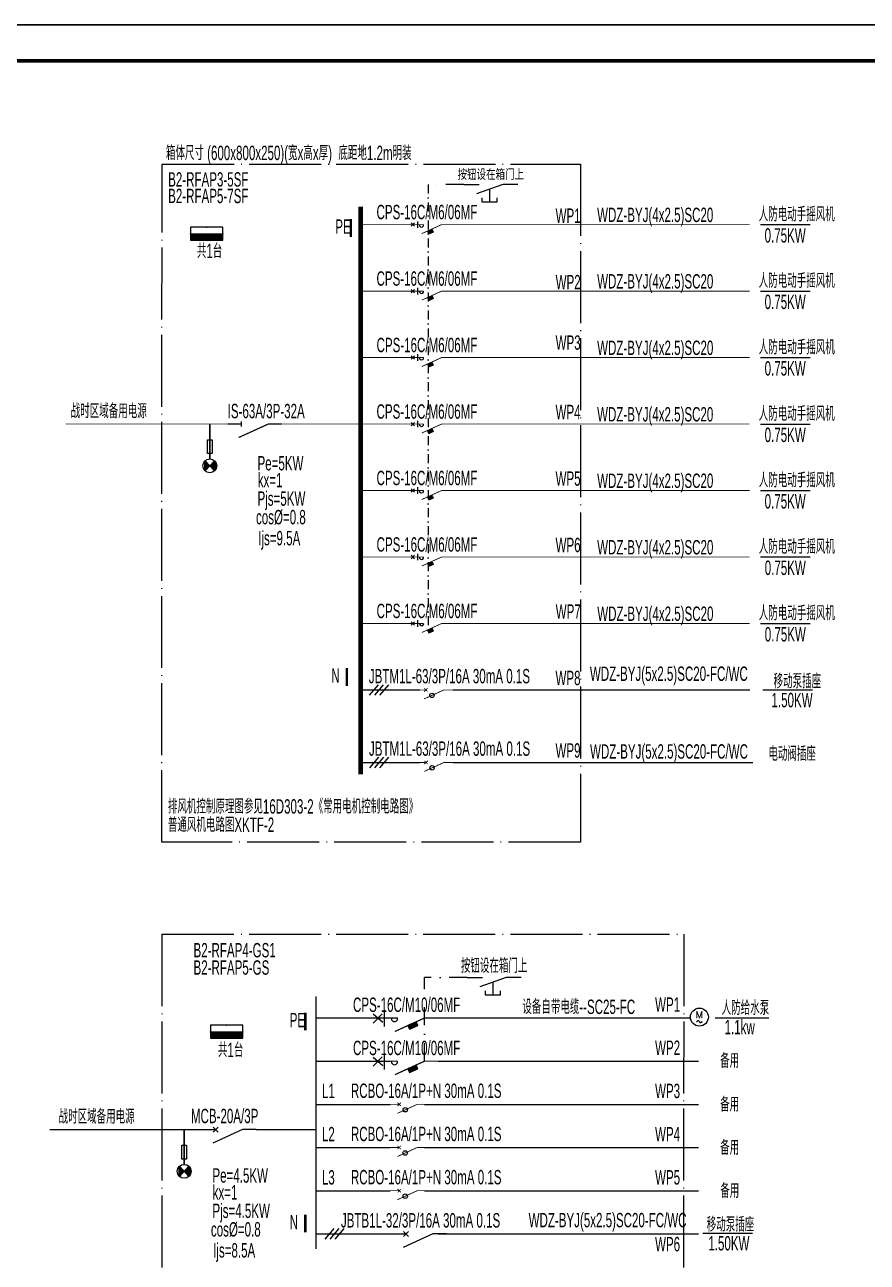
# Model space of a CAD drawing. Extents: x 776418 to 2076422, y -1170708 to 498544.
# Drawn here: x 936368 to 959771, y -917755 to -883372 of the extents above; entities that cross this region are included whole.
import ezdxf
from ezdxf.enums import TextEntityAlignment as Align

# ---------------------------------------------------------------- set-up
doc = ezdxf.new("R2010")
doc.units = 0
doc.header["$LTSCALE"] = 1000
doc.header["$MEASUREMENT"] = 0
for name, pattern in [('DASHDOT', [1, 0.5, -0.25, 0, -0.25]), ('DASHDOT2', [0.5, 0.25, -0.125, 0, -0.125]), ('DOTE', [2.42, 2, -0.2, 0.02, -0.2])]:
    doc.linetypes.add(name, pattern=pattern)
doc.layers.get('0').update_dxf_attribs({"linetype": 'CONTINUOUS'})
for name, color, linetype in [('D-TEXT', 7, 'CONTINUOUS'), ('DIM-动力', 3, 'CONTINUOUS'), ('DIM-照明', 3, 'CONTINUOUS'), ('ELEMENT', 3, 'CONTINUOUS'), ('EQUIP-动力', 3, 'CONTINUOUS'), ('EQUIP-箱柜', 3, 'CONTINUOUS'), ('TEL_TEXT', 3, 'CONTINUOUS'), ('TEL_TITLE', 7, 'CONTINUOUS'), ('WIRE', 4, 'CONTINUOUS'), ('WIRE-动力', 2, 'CONTINUOUS'), ('WIRE-母线', 6, 'CONTINUOUS'), ('WIRE-照明', 1, 'CONTINUOUS'), ('WIRE-系统', 4, 'CONTINUOUS'), ('WIRE-通讯', 4, 'CONTINUOUS')]:
    doc.layers.add(name, color=color, linetype=linetype)
doc.layers.add('层1', color=7, linetype='CONTINUOUS', lineweight=0)
doc.styles.add('_JD', font='ros.shx', dxfattribs={"width": 0.8, "bigfont": 'JD.shx'})
doc.styles.add('_TCH_LABEL', font='COMPLEX', dxfattribs={"bigfont": 'GBCBIG'})
doc.styles.add('_TEL_DIM', font='SIMPLEX', dxfattribs={"width": 0.7, "height": 3.5, "bigfont": 'HZTXT'})
doc.styles.get("Standard").update_dxf_attribs({"font": 'gbenor.shx', "bigfont": 'gbcbig.shx'})

# ---------------------------------------------------------------- blocks, each defined once
blk = doc.blocks.new('$element$00000577')
at = {"const_width": 0.0233}
for points in [[(0, 0), (0, -0.25)], [(-0.25, -0.2), (0, -0.75), (0, -1)]]:
    blk.add_lwpolyline(points, dxfattribs=at)
blk.add_arc((-0.008, -0.192), 0.0589, 81.8699, 278.1301)
at = {"flags": 9}
blk.add_attdef('S', (0, 0), '', height=0.00000667, dxfattribs=at)
blk = doc.blocks.new('$equip$00001811')
blk.add_circle((0, 0), 0.5)
for centre, radius, start, end in [((-0.073, -0.273), 0.0768, 17.22719, 184.21643), ((0.073, -0.227), 0.0769, 197.25914, 5.11794)]:
    blk.add_arc(centre, radius, start, end)
at = {"color": 7, "style": '_TEL_DIM'}
blk.add_attdef('$TEXT$', text='', height=0.4, dxfattribs=at).set_placement((0.001, 0.137), align=Align.MIDDLE_CENTER)
at = {"color": 7, "style": '_TEL_DIM', "flags": 1}
blk.add_attdef('A', text='', height=0.00002, dxfattribs=at).set_placement((0, 0), align=Align.MIDDLE_CENTER)
blk = doc.blocks.new('$element$00000544')
for points in [[(0, 0), (0, -0.283)], [(-0.25, -0.333), (-0.324, -0.333), (-0.324, -0.617), (-0.25, -0.617)], [(0, -1), (0, -0.721), (-0.176, -0.235)], [(-0.324, -0.478), (-0.087, -0.478)]]:
    blk.add_lwpolyline(points)
at = {"flags": 9}
blk.add_attdef('S', (0, 0), '', height=0.00000667, dxfattribs=at)
blk = doc.blocks.new('*X12')
at = {"color": 0}
for p, q in [((-250, 33), (-183, 100)), ((-250, 68), (-218, 100)), ((-247, 0), (-147, 100)), ((-212, 0), (-112, 100)), ((-177, 0), (-77, 100)), ((-141, 0), (-41, 100)), ((-106, 0), (-6, 100)), ((-71, 0), (29, 100)), ((-35, 0), (65, 100)), ((0, 0), (100, 100)), ((35, 0), (135, 100)), ((71, 0), (171, 100)), ((106, 0), (206, 100)), ((141, 0), (241, 100)), ((177, 0), (250, 73)), ((212, 0), (250, 38)), ((247, 0), (250, 3))]:
    blk.add_line(p, q, dxfattribs=at)
blk = doc.blocks.new('$equip$00001414')
for p, q in [((0.75, 0.6), (-0.75, 0.6)), ((-0.75, 0.6), (-0.75, 0)), ((0.75, 0), (0.75, 0.6)), ((-0.75, 0.3), (0.75, 0.3)), ((-0.75, 0), (0.75, 0))]:
    blk.add_line(p, q)
at = {"const_width": 0.3}
blk.add_lwpolyline([(-0.75, 0.15), (0.75, 0.15)], dxfattribs=at)
for p in [(0, 0.6), (-0.75, 0.3), (0, 0), (0.75, 0.3)]:
    blk.add_point(p)
at = {"xscale": 0.00300000000061118, "yscale": 0.00300000000061118, "zscale": 0.00300000000061118}
blk.add_blockref('*X12', (0, 0), dxfattribs=at)
at = {"style": '_TCH_LABEL', "flags": 9}
blk.add_attdef('A', (0, 0), '', height=0.00002, dxfattribs=at)
blk = doc.blocks.new('$element$00000576')
for points in [[(0, 0), (0, -0.25)], [(0, -1), (0, -0.75), (-0.25, -0.2)], [(-0.047, -0.297), (0.047, -0.203)], [(-0.047, -0.203), (0.047, -0.297)]]:
    blk.add_lwpolyline(points)
at = {"flags": 9}
blk.add_attdef('S', (0, 0), '', height=0.00000667, dxfattribs=at)
blk = doc.blocks.new('$element$00000525')
at = {"const_width": 0.0233}
for points in [[(0, 0), (0, -0.25)], [(-0.25, -0.2), (0, -0.75), (0, -1)], [(-0.047, -0.203), (0.047, -0.297)], [(0.047, -0.203), (-0.047, -0.297)]]:
    blk.add_lwpolyline(points, dxfattribs=at)
blk.add_circle((-0.151, -0.417), 0.0615)
at = {"flags": 9}
blk.add_attdef('S', (0, 0), '', height=0.00000667, dxfattribs=at)
blk = doc.blocks.new('$element$00000578')
at = {"const_width": 0.0233}
for points in [[(0, 0), (0, -0.25)], [(0, -1), (0, -0.75), (-0.25, -0.2)], [(-0.05, -0.25), (0.05, -0.25)]]:
    blk.add_lwpolyline(points, dxfattribs=at)
at = {"flags": 9}
blk.add_attdef('S', (0, 0), '', height=0.00000667, dxfattribs=at)
blk = doc.blocks.new('$element$00000596')
at = {"const_width": 0.0233}
for points in [[(0, 0), (0, -0.25)], [(-0.25, -0.2), (0, -0.75), (0, -1)]]:
    blk.add_lwpolyline(points, dxfattribs=at)
blk.add_arc((-0.008, -0.192), 0.0589, 81.8699, 278.1301)
at = {"flags": 9}
blk.add_attdef('S', (0, 0), '', height=0.00000667, dxfattribs=at)
blk = doc.blocks.new('KBO')
at = {"lineweight": 30}
for p, q in [((-1003, -47), (-1097, 47)), ((-1097, -47), (-1003, 47))]:
    blk.add_line(p, q, dxfattribs=at)
at = {"color": 2, "lineweight": 25}
blk.add_line((-921, 91), (-921, -91), dxfattribs=at)
at = {"color": 2}
for p, q in [((-644, -187), (-514, -129)), ((-641, -193), (-511, -135)), ((-638, -199), (-509, -141)), ((-636, -205), (-506, -147)), ((-633, -211), (-503, -153)), ((-630, -217), (-501, -159)), ((-628, -222), (-498, -165)), ((-625, -228), (-495, -171)), ((-623, -234), (-493, -177)), ((-620, -240), (-490, -182)), ((-617, -246), (-487, -188)), ((-615, -252), (-485, -194)), ((-612, -258), (-482, -200)), ((-609, -264), (-480, -206))]:
    blk.add_line(p, q, dxfattribs=at)
blk.add_lwpolyline([(-645, -183), (-515, -125), (-478, -210), (-608, -268)], close=True)
at = {"layer": 'ELEMENT', "xscale": 999.9899999999907, "yscale": 999.9899999999907, "zscale": 999.9899999999907, "rotation": 90}
blk.add_blockref('$element$00000596', (-1000, 0), dxfattribs=at)
blk = doc.blocks.new('A$C00115E70')
at = {"layer": 'WIRE-通讯', "ltscale": 0.001}
blk.add_lwpolyline([(-84100, 59400), (0, 59400), (0, 0), (-84100, 0)], close=True, dxfattribs=at)

msp = doc.modelspace()

# ---------------------------------------------------------------- hatches: boundary and pattern name
h = msp.add_hatch()
h.set_pattern_fill('ANSI31', color=256, scale=10, style=0)
h.set_pattern_definition([(45, (746266.6066, -941760.0018), (-0.707106781, 0.707106781), [])])
h.paths.add_polyline_path([(947284, -911180), (947237, -911077), (947010, -911180), (947057, -911283)])
h = msp.add_hatch()
h.set_pattern_fill('ANSI31', color=256, scale=10, style=0)
h.set_pattern_definition([(45, (746266.6066, -942959.9989), (-0.707106781, 0.707106781), [])])
h.paths.add_polyline_path([(947284, -912380), (947237, -912277), (947010, -912380), (947057, -912483)])

# ---------------------------------------------------------------- linework, layer by layer
at = {"linetype": 'DOTE'}
for p, q in [((940180, -906084), (940181, -887241)), ((940181, -887241), (951806, -887241)), ((951806, -887241), (951806, -906084)), ((951806, -906084), (940180, -906084)), ((940180, -908644), (940179, -918676)), ((940180, -908644), (954672, -908644)), ((954672, -908644), (954671, -918676))]:
    msp.add_line(p, q, dxfattribs=at)
at = {"linetype": 'DASHDOT'}
for p, q in [((948568, -887806), (947578, -887806, 0)), ((947476, -912168), (947476, -909840, 0)), ((948661, -909840, 0), (947476, -909840, 0))]:
    msp.add_line(p, q, dxfattribs=at)
for p, q in [((946292, -910850), (946051, -911108)), ((946051, -910854), (946316, -911087)), ((946292, -912050), (946051, -912308)), ((946051, -912054), (946316, -912287))]:
    msp.add_line(p, q)
at = {"linetype": 'Continuous', "const_width": 72.9}
for points in [[(945426, -888770), (945426, -889267)], [(945315, -901246), (945315, -901743)], [(944160, -910817), (944160, -911314)], [(944159, -916429), (944159, -916926)]]:
    msp.add_lwpolyline(points, dxfattribs=at)
for points in [[(947057, -911283), (947284, -911180), (947237, -911077), (947010, -911180)], [(947057, -912483), (947284, -912380), (947237, -912277), (947010, -912380)]]:
    msp.add_lwpolyline(points, close=True)
at = {"layer": 'D-TEXT'}
for p, q in [((956803, -888925), (958181, -888925)), ((956803, -890772), (958182, -890772)), ((956804, -892619), (958182, -892619)), ((956803, -894466), (958182, -894466)), ((956804, -896313), (958182, -896313)), ((956805, -898160), (958183, -898160)), ((956806, -900007), (958185, -900007)), ((955546, -910968), (957037, -910968))]:
    msp.add_line(p, q, dxfattribs=at)
at = {"layer": 'DIM-动力', "ltscale": 0.001}
msp.add_lwpolyline([(908843, -942772), (992943, -942772), (992943, -883372), (908843, -883372)], close=True, dxfattribs=at)
at = {"layer": 'TEL_TEXT'}
for p, q in [((956867, -901854), (958246, -901854)), ((955204, -916945), (956582, -916945))]:
    msp.add_line(p, q, dxfattribs=at)
at = {"layer": 'TEL_TITLE'}
msp.add_lwpolyline([(908843, -942772), (992943, -942772), (992943, -883372), (908843, -883372)], close=True, dxfattribs=at)
at = {"layer": 'TEL_TITLE', "const_width": 100}
msp.add_lwpolyline([(911343, -941772), (991943, -941772), (991943, -884372), (911343, -884372)], close=True, dxfattribs=at)
at = {"layer": 'WIRE', "linetype": 'Continuous'}
for p, q in [((945695, -901854), (947342, -901854)), ((948261, -901854), (956506, -901854)), ((945700, -903868), (947346, -903868)), ((948266, -903868), (956596, -903868))]:
    msp.add_line(p, q, dxfattribs=at)
at = {"layer": 'WIRE-动力'}
for p, q in [((946188, -901708), (945940, -902001)), ((946328, -901708), (946080, -902001)), ((946468, -901708), (946220, -902001)), ((946193, -903722), (945945, -904015)), ((946333, -903722), (946085, -904015)), ((946473, -903722), (946225, -904015)), ((944950, -916822), (944702, -917115)), ((945090, -916822), (944842, -917115)), ((945230, -916822), (944982, -917115))]:
    msp.add_line(p, q, dxfattribs=at)
at = {"layer": 'WIRE-母线', "const_width": 133}
msp.add_lwpolyline([(945697, -888425), (945697, -904200)], dxfattribs=at)
at = {"layer": 'WIRE-照明', "linetype": 'Continuous'}
for p, q in [((946351, -910743), (946351, -911203)), ((944458, -910968), (946520, -910968)), ((944458, -912168), (946520, -912168)), ((946351, -911943), (946351, -912403)), ((944457, -913368), (946520, -913368)), ((944456, -914568), (946519, -914568)), ((944457, -915768), (946520, -915768))]:
    msp.add_line(p, q, dxfattribs=at)
at = {"layer": 'WIRE-照明'}
for p, q in [((947851, -910968), (954848, -910968)), ((947851, -912168), (955080, -912168)), ((947476, -913368), (955080, -913368)), ((937066, -914068), (941484, -914068)), ((942796, -914068), (944457, -914068)), ((947475, -914568), (955080, -914568)), ((947476, -915768), (955080, -915768)), ((944457, -916968), (946582, -916968)), ((947850, -916968), (955080, -916968))]:
    msp.add_line(p, q, dxfattribs=at)
at = {"layer": 'WIRE-照明', "const_width": 36}
msp.add_lwpolyline([(944457, -910363), (944457, -917389)], dxfattribs=at)
at = {"layer": 'WIRE-系统', "const_width": 23.3}
for points in [[(945696, -888925), (947197, -888925)], [(948197, -888925), (951806, -888925)], [(951806, -888925), (956503, -888925)], [(945697, -890772), (947198, -890772)], [(948198, -890772), (951807, -890772)], [(951807, -890772), (956503, -890772)], [(945698, -892619), (947198, -892619)], [(948198, -892619), (951807, -892619)], [(951807, -892619), (956504, -892619)], [(937504, -894466), (940271, -894466)], [(940181, -894466), (942009, -894466)], [(943509, -894466), (945697, -894466)], [(945697, -894466), (947198, -894466)], [(948197, -894466), (951807, -894466)], [(951807, -894466), (956503, -894466)], [(945698, -896313), (947198, -896313)], [(948198, -896313), (951807, -896313)], [(951807, -896313), (956504, -896313)], [(945699, -898160), (947199, -898160)], [(948199, -898160), (951809, -898160)], [(951809, -898160), (956505, -898160)], [(945700, -900007), (947201, -900007)], [(948201, -900007), (951810, -900007)], [(951810, -900007), (956506, -900007)], [(945696, -901854), (947197, -901854)], [(948197, -901854), (951806, -901854)], [(951810, -901854), (956506, -901854)]]:
    msp.add_lwpolyline(points, dxfattribs=at)
at = {"layer": '层1', "color": 4, "linetype": 'DASHDOT2', "lineweight": -3}
msp.add_line((947578, -887806, 0), (947572, -900179, 0), dxfattribs=at)
at = {"layer": '层1', "color": 4, "linetype": 'Continuous', "lineweight": 30}
for p, q in [((941507, -894472), (941507, -895434)), ((940795, -914074), (940795, -915037))]:
    msp.add_line(p, q, dxfattribs=at)
at = {"layer": '层1', "color": 7, "linetype": 'Continuous', "lineweight": -3}
for p, q in [((941358, -895505), (941358, -895748)), ((941378, -895484), (941378, -895769)), ((941398, -895506), (941398, -895747)), ((941418, -895528), (941418, -895725)), ((941438, -895550), (941438, -895703)), ((941458, -895572), (941458, -895681)), ((941478, -895594), (941478, -895658)), ((941498, -895617), (941498, -895636)), ((941516, -895617), (941516, -895636)), ((941536, -895594), (941536, -895658)), ((941556, -895572), (941556, -895681)), ((941576, -895550), (941576, -895703)), ((941596, -895528), (941596, -895725)), ((941616, -895506), (941616, -895747)), ((941636, -895484), (941636, -895769)), ((941656, -895505), (941656, -895748)), ((941676, -895535), (941676, -895718)), ((941696, -895593), (941696, -895660)), ((940646, -915108), (940646, -915350)), ((940666, -915087), (940666, -915371)), ((940686, -915109), (940686, -915349)), ((940706, -915131), (940706, -915327)), ((940726, -915153), (940726, -915305)), ((940746, -915175), (940746, -915283)), ((940766, -915197), (940766, -915261)), ((940786, -915219), (940786, -915239)), ((940804, -915219), (940804, -915239)), ((940824, -915197), (940824, -915261)), ((940844, -915175), (940844, -915283)), ((940864, -915153), (940864, -915305)), ((940884, -915131), (940884, -915327)), ((940904, -915109), (940904, -915349)), ((940924, -915087), (940924, -915371)), ((940944, -915108), (940944, -915350)), ((940964, -915138), (940964, -915320)), ((940984, -915195), (940984, -915263))]:
    msp.add_line(p, q, dxfattribs=at)
at = {"layer": '层1', "color": 4, "linetype": 'Continuous', "lineweight": -3}
for p, q in [((941636, -895769), (941378, -895484)), ((941378, -895769), (941636, -895484)), ((940924, -915371), (940666, -915087)), ((940666, -915371), (940924, -915087))]:
    msp.add_line(p, q, dxfattribs=at)
for points in [[(941442, -894901), (941571, -894901), (941571, -895285), (941442, -895285)], [(940729, -914503), (940859, -914503), (940859, -914888), (940729, -914888)]]:
    msp.add_lwpolyline(points, close=True, dxfattribs=at)
for centre in [(941508, -895626), (940796, -915229)]:
    msp.add_circle(centre, 192, dxfattribs=at)

# ---------------------------------------------------------------- block references
at = {"layer": 'ELEMENT'}
for name, p, xscale, yscale, zscale, rotation in [('$element$00000578', (942009, -894466), 1500, 1500, 1500, 89.99998106746375), ('$element$00000525', (947261, -901854), 1000, 1000, 1000, 89.99998106746375), ('$element$00000525', (947266, -903868), 1000, 1000, 1000, 89.99998106746375), ('$element$00000577', (946351, -910968), 1500, 1500, 1500, 90), ('$element$00000577', (946351, -912168), 1500, 1500, 1500, 90), ('$element$00000525', (946520, -913368), 1000, 1000, 1000, 90), ('$element$00000576', (941296, -914068), 1500, 1500, 1500, 90), ('$element$00000525', (946519, -914568), 1000, 1000, 1000, 90), ('$element$00000525', (946520, -915768), 1000, 1000, 1000, 90), ('$element$00000576', (946582, -916968), 1500, 1500, 1500, 90)]:
    msp.add_blockref(name, p, dxfattribs=dict(at, xscale=xscale, yscale=yscale, zscale=zscale, rotation=rotation))
at = {"layer": 'EQUIP-动力', "xscale": 500, "yscale": 500, "zscale": 500}
msp.add_blockref('$equip$00001811', (955108, -910945), dxfattribs=at).add_auto_attribs({'$TEXT$': 'M'})
at = {"layer": 'EQUIP-箱柜', "xscale": 600, "yscale": 600, "zscale": 600, "rotation": 359.9999810674638}
msp.add_blockref('$equip$00001414', (941420, -889360), dxfattribs=at)
at = {"layer": 'EQUIP-箱柜', "ltscale": 0.001, "xscale": 600, "yscale": 600, "zscale": 600}
msp.add_blockref('$equip$00001414', (941976, -911532), dxfattribs=at)
at = {"layer": 'WIRE-系统', "xscale": 1500, "yscale": 1500, "zscale": 1500}
for p, rotation in [((948568, -887806), 89.99998106746375), ((948661, -909840, 0), 90)]:
    msp.add_blockref('$element$00000544', p, dxfattribs=dict(at, rotation=rotation))
at = {"layer": 'WIRE-通讯', "ltscale": 0.001}
msp.add_blockref('A$C00115E70', (992943, -942772), dxfattribs=at)
at = {"layer": '层1', "color": 4, "lineweight": -3}
for p in [(948197, -888925), (948198, -890772), (948198, -892619), (948197, -894466), (948198, -896313), (948199, -898160), (948201, -900007)]:
    msp.add_blockref('KBO', p, dxfattribs=at)

# ---------------------------------------------------------------- texts
at = {"layer": 'D-TEXT', "style": '_JD', "width": 0.6}
for s, p in [('箱体尺寸 (600x800x250)(宽x高x厚)  底距地1.2m明装', (940290, -887132)), ('B2-RFAP3-5SF', (940352, -887869)), ('B2-RFAP5-7SF', (940352, -888329)), ('CPS-16C/M6/06MF', (946140, -888776)), ('WDZ-BYJ(4x2.5)SC20', (952267, -888854)), ('人防电动手摇风机', (956756, -888837)), ('PE', (944994, -889180)), ('WP1', (951114, -888876)), ('0.75KW', (956920, -889425)), ('共1台', (941149, -889855)), ('CPS-16C/M6/06MF', (946140, -890623)), ('WP2', (951115, -890723)), ('WDZ-BYJ(4x2.5)SC20', (952268, -890701)), ('人防电动手摇风机', (956756, -890684)), ('0.75KW', (956921, -891272)), ('CPS-16C/M6/06MF', (946141, -892470)), ('WP3', (951114, -892402)), ('WDZ-BYJ(4x2.5)SC20', (952268, -892548)), ('人防电动手摇风机', (956757, -892531)), ('0.75KW', (956921, -893119)), ('战时区域备用电源', (937645, -894305)), ('IS-63A/3P-32A', (942005, -894305)), ('CPS-16C/M6/06MF', (946140, -894318)), ('WP4', (951113, -894332)), ('人防电动手摇风机', (956756, -894378)), ('WDZ-BYJ(4x2.5)SC20', (952267, -894395)), ('0.75KW', (956921, -894966)), ('Pe=5KW', (942834, -895755)), ('kx=1', (942840, -896224)), ('CPS-16C/M6/06MF', (946141, -896165)), ('WP5', (951113, -896180)), ('WDZ-BYJ(4x2.5)SC20', (952268, -896242)), ('人防电动手摇风机', (956757, -896225)), ('Pjs=5KW', (942834, -896737)), ('0.75KW', (956921, -896813)), ('cos%%C=0.8', (942792, -897252)), ('Ijs=9.5A', (942854, -897836)), ('CPS-16C/M6/06MF', (946142, -898012)), ('WP6', (951113, -898027)), ('WDZ-BYJ(4x2.5)SC20', (952269, -898089)), ('人防电动手摇风机', (956758, -898072)), ('0.75KW', (956923, -898660)), ('CPS-16C/M6/06MF', (946143, -899859)), ('WP7', (951117, -899874)), ('WDZ-BYJ(4x2.5)SC20', (952271, -899936)), ('人防电动手摇风机', (956759, -899919)), ('0.75KW', (956924, -900507)), ('WDZ-BYJ(5x2.5)SC20-FC/WC', (952067, -901603)), ('N', (944883, -901656)), ('JBTM1L-63/3P/16A 30mA 0.1S', (945926, -901670)), ('WP8', (951111, -901721)), ('移动泵插座', (957170, -901811)), ('1.50KW', (957112, -902336)), ('JBTM1L-63/3P/16A 30mA 0.1S', (945930, -903684)), ('WP9', (951111, -903735)), ('WDZ-BYJ(5x2.5)SC20-FC/WC', (952071, -903763)), ('电动阀插座', (957025, -903825)), ('排风机控制原理图参见16D303-2《常用电机控制电路图》', (940344, -905290)), ('普通风机电路图XKTF-2', (940344, -905800)), ('B2-RFAP4-GS1', (941057, -909285)), ('B2-RFAP5-GS', (941057, -909766)), ('按钮设在箱门上', (948483, -909716, 0)), ('CPS-16C/M10/06MF', (945487, -910801)), ('设备自带电缆--SC25-FC', (950189, -910858)), ('WP1', (953877, -910796)), ('人防给水泵', (955727, -910886)), ('PE', (943728, -911227)), ('1.1kw', (955809, -911422, -124)), ('共1台', (941733, -912056)), ('CPS-16C/M10/06MF', (945487, -912001)), ('WP2', (953877, -911996)), ('备用', (955687, -912355)), ('L1', (944623, -913196)), ('RCBO-16A/1P+N 30mA 0.1S', (945428, -913191)), ('WP3', (953877, -913196)), ('备用', (955687, -913569)), ('战时区域备用电源', (937308, -913907)), ('MCB-20A/3P', (940985, -913892)), ('L2', (944623, -914396)), ('RCBO-16A/1P+N 30mA 0.1S', (945428, -914391)), ('WP4', (953877, -914396)), ('备用', (955687, -914769)), ('Pe=4.5KW', (941582, -915544)), ('L3', (944623, -915596)), ('RCBO-16A/1P+N 30mA 0.1S', (945428, -915591)), ('WP5', (953877, -915596)), ('kx=1', (941588, -916013)), ('备用', (955688, -915969)), ('Pjs=4.5KW', (941582, -916526)), ('cos%%C=0.8', (941540, -917041)), ('N', (943728, -916839)), ('JBTB1L-32/3P/16A 30mA 0.1S', (945151, -916791)), ('WDZ-BYJ(5x2.5)SC20-FC/WC', (950365, -916785)), ('移动泵插座', (955312, -916903)), ('Ijs=8.5A', (941602, -917625)), ('WP6', (953877, -917452)), ('1.50KW', (955357, -917428))]:
    msp.add_text(s, height=400, rotation=360, dxfattribs=at).set_placement(p)
at = {"layer": 'DIM-照明', "style": '_TEL_DIM', "width": 0.8}
msp.add_text('按钮设在箱门上', height=300, rotation=360, dxfattribs=at).set_placement((948390, -887682))

doc.saveas('drawing.dxf')
